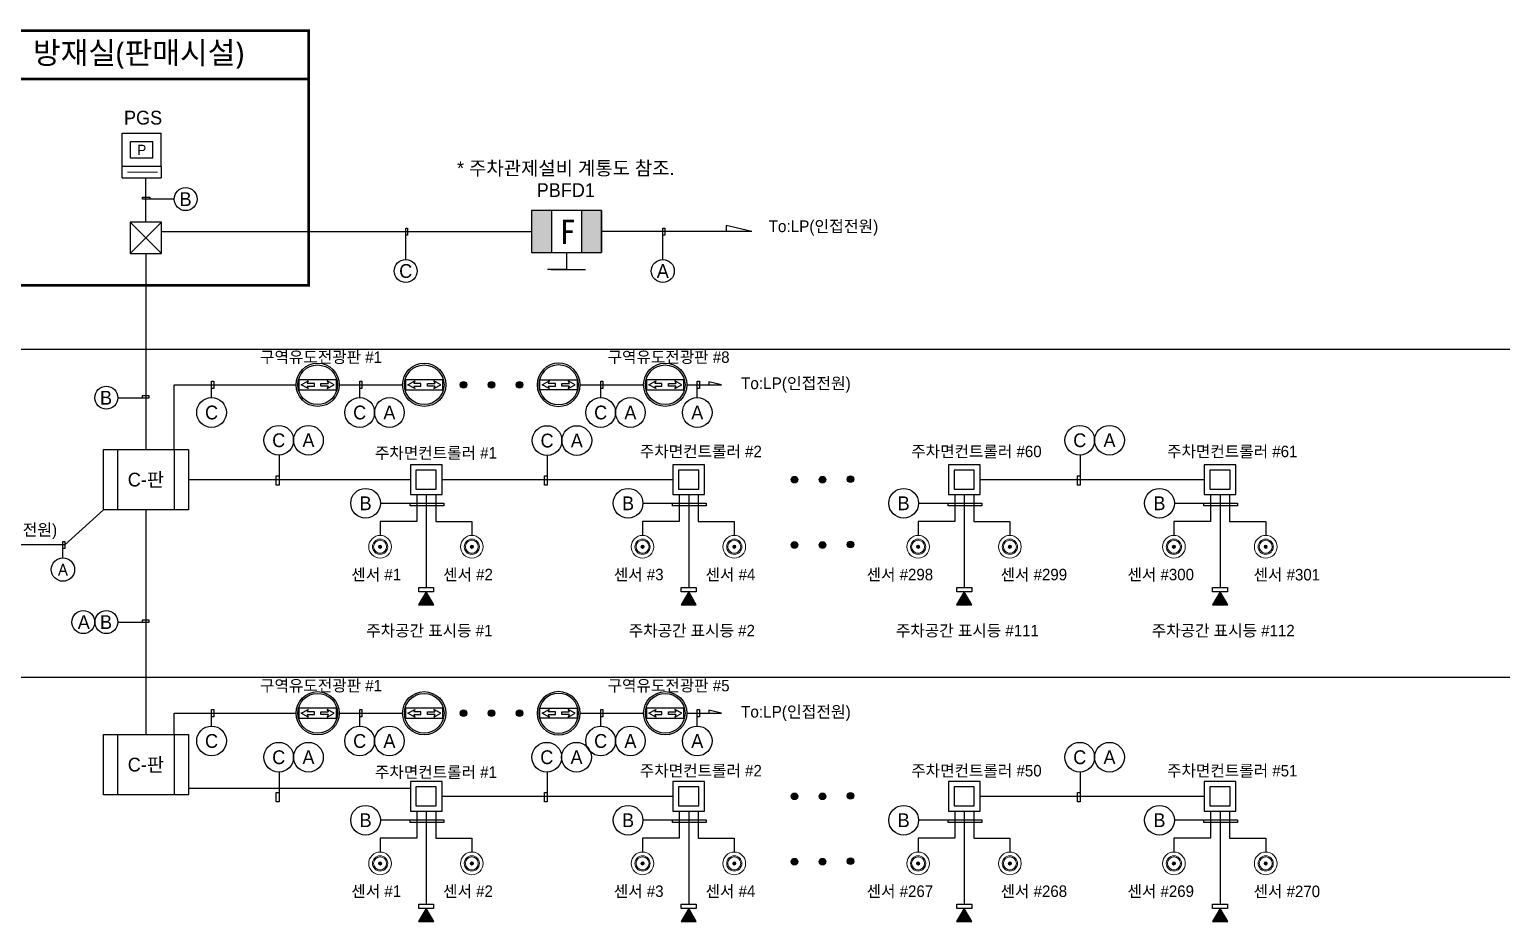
# Model space of a CAD drawing. Header units: millimetres. Extents: x 75184266 to 76346726, y -35850126 to -33679385.
# Drawn here: x 75291288 to 75494247, y -35342757 to -35219740 of the extents above; entities that cross this region are included whole.
import ezdxf
from ezdxf.enums import TextEntityAlignment as Align

# ---------------------------------------------------------------- set-up
doc = ezdxf.new("R2010")
doc.units = ezdxf.units.MM
doc.header["$LTSCALE"] = 50
doc.header["$MEASUREMENT"] = 0
doc.linetypes.add('HIDDEN', pattern=[0.375, 0.25, -0.125])
doc.layers.get('0').update_dxf_attribs({"linetype": 'CONTINUOUS'})
doc.layers.add('1-주차면센서', color=3, linetype='CONTINUOUS', lineweight=15)
for name, color, linetype in [('2-주차안내등', 2, 'CONTINUOUS'), ('3-SIO', 1, 'CONTINUOUS'), ('DK1', 6, 'CONTINUOUS'), ('E-SYM', 2, 'CONTINUOUS'), ('EZ-CABLE SCHEDULE', 4, 'CONTINUOUS'), ('ITS', 6, 'CONTINUOUS'), ('ITS-TXT', 7, 'CONTINUOUS'), ('ITS-장비', 2, 'CONTINUOUS'), ('PARKING', 7, 'CONTINUOUS'), ('RACEWAY', 4, 'HIDDEN'), ('SD주차관제', 7, 'CONTINUOUS'), ('유도관제-센서', 1, 'CONTINUOUS'), ('주차관제', 2, 'CONTINUOUS'), ('주차관제4', 2, 'CONTINUOUS')]:
    doc.layers.add(name, color=color, linetype=linetype)
doc.styles.add('HDA-4', font='')
doc.styles.add('HY중고딕', font='')
doc.styles.add('굴림', font='')
doc.styles.add('도장', font='')
doc.styles.add('돋움', font='', dxfattribs={"width": 0.9})
doc.styles.add('돋움체', font='')
doc.styles.add('울릉도L', font='')
doc.styles.get('HDA-4').set_extended_font_data('Malgun Gothic')
doc.styles.get('HY중고딕').set_extended_font_data('Dotum')
doc.styles.get('굴림').set_extended_font_data('Gulim')
doc.styles.get('도장').set_extended_font_data('Dotum')
doc.styles.get('돋움').set_extended_font_data('Dotum')
doc.styles.get('돋움체').set_extended_font_data('DotumChe')
doc.styles.get('울릉도L').set_extended_font_data('Malgun Gothic')

# ---------------------------------------------------------------- blocks, each defined once
blk = doc.blocks.new('fh52f')
at = {"layer": '2-주차안내등'}
for points in [[(399980, -281538), (399333, -281164), (399333, -281912)], [(399980, -281903), (399980, -281173), (400188, -281173), (400188, -281903)]]:
    blk.add_lwpolyline(points, close=True, dxfattribs=at)
blk.add_solid([(399333, -281912), (399333, -281164), (399980, -281538)], dxfattribs=at)
blk = doc.blocks.new('TIS-주차면센서(확대)')
at = {"layer": '1-주차면센서'}
blk.add_hatch(color=256, dxfattribs=at).paths.add_polyline_path([(43.5, 0, 1), (-43.5, 0, 1)])
h = blk.add_hatch(color=256, dxfattribs=at)
edge = h.paths.add_edge_path()
edge.add_arc((0, 0), 43.5, 0, 360)
for radius in [303.5, 203.5, 173.5, 43.5]:
    blk.add_circle((0, 0), radius, dxfattribs=at)
blk = doc.blocks.new('sdvfr')
at = {"layer": 'DK1'}
for p, q in [((-945351, 1790459), (-944567, 1790896)), ((-944567, 1790022), (-945351, 1790459)), ((-944567, 1790896), (-944674, 1790612)), ((-943860, 1790612), (-944674, 1790612)), ((-944674, 1790306), (-943860, 1790306)), ((-944674, 1790306), (-944567, 1790022)), ((-943860, 1790306), (-943860, 1790612)), ((-943136, 1790306), (-943136, 1790612)), ((-943136, 1790612), (-942322, 1790612)), ((-942322, 1790306), (-943136, 1790306)), ((-941645, 1790459), (-942429, 1790896)), ((-942429, 1790896), (-942322, 1790612)), ((-942429, 1790022), (-941645, 1790459)), ((-942322, 1790306), (-942429, 1790022))]:
    blk.add_line(p, q, dxfattribs=at)
blk.add_lwpolyline([(-941398, 1789894), (-941398, 1791024), (-945598, 1791024), (-945598, 1789894)], close=True, dxfattribs=at)
at = {"layer": 'DK1', "color": 2}
for radius in [2428, 2228]:
    blk.add_circle((-943498, 1790459), radius, dxfattribs=at)

msp = doc.modelspace()

# ---------------------------------------------------------------- hatches: boundary and pattern name
at = {"layer": 'ITS-장비'}
h = msp.add_hatch(color=8, dxfattribs=at)
h.paths.add_polyline_path([(75363252.7, -35244714.9), (75360506.6, -35244714.9), (75360506.6, -35250516.9), (75363252.7, -35250516.9)])
h.paths.add_polyline_path([(75370140.3, -35244714.9), (75367394.2, -35244714.9), (75367394.2, -35250516.9), (75370140.3, -35250516.8)])
at = {"layer": '유도관제-센서'}
for points in [[(75351575.3, -35268736.7, 1), (75350663.3, -35268736.7, 1)], [(75355437.5, -35268736.7, 1), (75354525.5, -35268736.7, 1)], [(75359299.8, -35268736.7, 1), (75358387.8, -35268736.7, 1)], [(75397233.3, -35281821.9, 1), (75396321.3, -35281821.9, 1)], [(75401095.5, -35281821.9, 1), (75400183.5, -35281821.9, 1)], [(75404942.8, -35281743.8, 1), (75404030.7, -35281743.8, 1)], [(75397233.3, -35290830, 1), (75396321.3, -35290830, 1)], [(75401095.5, -35290830, 1), (75400183.5, -35290830, 1)], [(75404942.8, -35290751.9, 1), (75404030.7, -35290751.9, 1)], [(75351575.3, -35314032.6, 1), (75350663.3, -35314032.6, 1)], [(75355437.5, -35314032.6, 1), (75354525.5, -35314032.6, 1)], [(75359299.8, -35314032.6, 1), (75358387.8, -35314032.6, 1)], [(75397233.3, -35325486.9, 1), (75396321.3, -35325486.9, 1)], [(75401095.5, -35325486.9, 1), (75400183.5, -35325486.9, 1)], [(75404942.8, -35325408.9, 1), (75404030.7, -35325408.9, 1)], [(75397233.3, -35334495, 1), (75396321.3, -35334495, 1)], [(75401095.5, -35334495, 1), (75400183.5, -35334495, 1)], [(75404942.8, -35334416.9, 1), (75404030.7, -35334416.9, 1)]]:
    msp.add_hatch(color=2, dxfattribs=at).paths.add_polyline_path(points)

# ---------------------------------------------------------------- linework, layer by layer
at = {"color": 1}
for p, q in [((75343808.8, -35279766.7, 0), (75343808.8, -35283856, 0)), ((75348174.8, -35279766.7, 0), (75343808.8, -35279766.7, 0)), ((75348174.8, -35283856, 0), (75348174.8, -35279766.7, 0)), ((75379992.4, -35279766.7, 0), (75379992.4, -35283856, 0)), ((75384358.3, -35279766.7, 0), (75379992.4, -35279766.7, 0)), ((75384358.3, -35283856, 0), (75384358.3, -35279766.7, 0)), ((75417988, -35279766.7, 0), (75417988, -35283856, 0)), ((75422353.9, -35279766.7, 0), (75417988, -35279766.7, 0)), ((75422353.9, -35283856, 0), (75422353.9, -35279766.7, 0)), ((75453255.7, -35279766.7, 0), (75453255.7, -35283856, 0)), ((75457621.7, -35279766.7, 0), (75453255.7, -35279766.7, 0)), ((75457621.7, -35283856, 0), (75457621.7, -35279766.7, 0)), ((75344581.2, -35280497.4, 0), (75344581.2, -35283114.5, 0)), ((75347375.4, -35280497.4, 0), (75344581.2, -35280497.4, 0)), ((75347375.4, -35283114.5, 0), (75347375.4, -35280497.4, 0)), ((75380764.7, -35280497.4, 0), (75380764.7, -35283114.5, 0)), ((75383558.9, -35280497.4, 0), (75380764.7, -35280497.4, 0)), ((75383558.9, -35283114.5, 0), (75383558.9, -35280497.4, 0)), ((75418760.3, -35280497.4, 0), (75418760.3, -35283114.5, 0)), ((75421554.5, -35280497.4, 0), (75418760.3, -35280497.4, 0)), ((75421554.5, -35283114.5, 0), (75421554.5, -35280497.4, 0)), ((75454028.1, -35280497.4, 0), (75454028.1, -35283114.5, 0)), ((75456822.3, -35280497.4, 0), (75454028.1, -35280497.4, 0)), ((75456822.3, -35283114.5, 0), (75456822.3, -35280497.4, 0)), ((75343808.8, -35283856, 0), (75348174.8, -35283856, 0)), ((75344581.2, -35283114.5, 0), (75347375.4, -35283114.5, 0)), ((75379992.4, -35283856, 0), (75384358.3, -35283856, 0)), ((75380764.7, -35283114.5, 0), (75383558.9, -35283114.5, 0)), ((75417988, -35283856, 0), (75422353.9, -35283856, 0)), ((75418760.3, -35283114.5, 0), (75421554.5, -35283114.5, 0)), ((75453255.7, -35283856, 0), (75457621.7, -35283856, 0)), ((75454028.1, -35283114.5, 0), (75456822.3, -35283114.5, 0)), ((75343808.8, -35323431.7, 0), (75343808.8, -35327521, 0)), ((75348174.8, -35323431.7, 0), (75343808.8, -35323431.7, 0)), ((75344581.2, -35324162.4, 0), (75344581.2, -35326779.6, 0)), ((75347375.4, -35324162.4, 0), (75344581.2, -35324162.4, 0)), ((75347375.4, -35326779.6, 0), (75347375.4, -35324162.4, 0)), ((75348174.8, -35327521, 0), (75348174.8, -35323431.7, 0)), ((75379992.4, -35323431.7, 0), (75379992.4, -35327521, 0)), ((75384358.3, -35323431.7, 0), (75379992.4, -35323431.7, 0)), ((75380764.7, -35324162.4, 0), (75380764.7, -35326779.6, 0)), ((75383558.9, -35324162.4, 0), (75380764.7, -35324162.4, 0)), ((75383558.9, -35326779.6, 0), (75383558.9, -35324162.4, 0)), ((75384358.3, -35327521, 0), (75384358.3, -35323431.7, 0)), ((75417988, -35323431.7, 0), (75417988, -35327521, 0)), ((75422353.9, -35323431.7, 0), (75417988, -35323431.7, 0)), ((75418760.3, -35324162.4, 0), (75418760.3, -35326779.6, 0)), ((75421554.5, -35324162.4, 0), (75418760.3, -35324162.4, 0)), ((75421554.5, -35326779.6, 0), (75421554.5, -35324162.4, 0)), ((75422353.9, -35327521, 0), (75422353.9, -35323431.7, 0)), ((75453255.7, -35323431.7, 0), (75453255.7, -35327521, 0)), ((75457621.7, -35323431.7, 0), (75453255.7, -35323431.7, 0)), ((75454028.1, -35324162.4, 0), (75454028.1, -35326779.6, 0)), ((75456822.3, -35324162.4, 0), (75454028.1, -35324162.4, 0)), ((75456822.3, -35326779.6, 0), (75456822.3, -35324162.4, 0)), ((75457621.7, -35327521, 0), (75457621.7, -35323431.7, 0)), ((75344581.2, -35326779.6, 0), (75347375.4, -35326779.6, 0)), ((75380764.7, -35326779.6, 0), (75383558.9, -35326779.6, 0)), ((75418760.3, -35326779.6, 0), (75421554.5, -35326779.6, 0)), ((75454028.1, -35326779.6, 0), (75456822.3, -35326779.6, 0)), ((75343808.8, -35327521, 0), (75348174.8, -35327521, 0)), ((75379992.4, -35327521, 0), (75384358.3, -35327521, 0)), ((75417988, -35327521, 0), (75422353.9, -35327521, 0)), ((75453255.7, -35327521, 0), (75457621.7, -35327521, 0))]:
    msp.add_line(p, q, dxfattribs=at)
at = {"layer": '3-SIO'}
for p, q in [((75313202.9, -35281811.3), (75343808.8, -35281811.3, 0)), ((75345991.8, -35283856, 0), (75345991.8, -35296689.8, 0)), ((75382175.4, -35283856, 0), (75382175.4, -35296689.8, 0)), ((75420171, -35283856, 0), (75420171, -35296689.8, 0)), ((75455438.7, -35283856, 0), (75455438.7, -35296689.8, 0)), ((75313202.9, -35324380.1), (75343808.8, -35324380.1, 0)), ((75345991.8, -35327521, 0), (75345991.8, -35340354.8, 0)), ((75382175.4, -35327521, 0), (75382175.4, -35340354.8, 0)), ((75420171, -35327521, 0), (75420171, -35340354.8, 0)), ((75455438.7, -35327521, 0), (75455438.7, -35340354.8, 0))]:
    msp.add_line(p, q, dxfattribs=at)
at = {"layer": '3-SIO', "elevation": 0}
for points in [[(75348174.8, -35281811.3), (75379992.4, -35281811.3)], [(75422353.9, -35281811.3), (75453255.7, -35281811.3)], [(75344682.5, -35283856), (75344682.5, -35287569.5), (75339630.9, -35287569.5), (75339630.9, -35289507.9)], [(75347301.1, -35283856), (75347301.1, -35287569.5), (75352282.5, -35287569.5), (75352282.5, -35289507.9)], [(75380866, -35283856), (75380866, -35287569.5), (75375814.4, -35287569.5), (75375814.4, -35289507.9)], [(75383484.7, -35283856), (75383484.7, -35287569.5), (75388466.1, -35287569.5), (75388466.1, -35289507.9)], [(75418861.6, -35283856), (75418861.6, -35287569.5), (75413810, -35287569.5), (75413810, -35289507.9)], [(75421480.3, -35283856), (75421480.3, -35287569.5), (75426461.7, -35287569.5), (75426461.7, -35289507.9)], [(75454129.4, -35283856), (75454129.4, -35287569.5), (75449077.8, -35287569.5), (75449077.8, -35289507.9)], [(75456748, -35283856), (75456748, -35287569.5), (75461729.5, -35287569.5), (75461729.5, -35289507.9)], [(75348174.8, -35325476.4), (75379992.4, -35325476.4)], [(75422353.9, -35325476.4), (75453255.7, -35325476.4)], [(75344682.5, -35327521), (75344682.5, -35331234.5), (75339630.9, -35331234.5), (75339630.9, -35333173)], [(75347301.1, -35327521), (75347301.1, -35331234.5), (75352282.5, -35331234.5), (75352282.5, -35333173)], [(75380866, -35327521), (75380866, -35331234.5), (75375814.4, -35331234.5), (75375814.4, -35333173)], [(75383484.7, -35327521), (75383484.7, -35331234.5), (75388466.1, -35331234.5), (75388466.1, -35333173)], [(75418861.6, -35327521), (75418861.6, -35331234.5), (75413810, -35331234.5), (75413810, -35333173)], [(75421480.3, -35327521), (75421480.3, -35331234.5), (75426461.7, -35331234.5), (75426461.7, -35333173)], [(75454129.4, -35327521), (75454129.4, -35331234.5), (75449077.8, -35331234.5), (75449077.8, -35333173)], [(75456748, -35327521), (75456748, -35331234.5), (75461729.5, -35331234.5), (75461729.5, -35333173)]]:
    msp.add_lwpolyline(points, dxfattribs=at)
at = {"layer": 'E-SYM', "color": 2}
for p, q in [((75301502.1, -35277646.9), (75313202.9, -35277646.9)), ((75301502.1, -35285975.7), (75301502.1, -35277646.9)), ((75303450.4, -35277646.9), (75303450.4, -35285975.7)), ((75311254.6, -35277646.9), (75311254.6, -35285975.7)), ((75313202.9, -35277646.9), (75313202.9, -35285975.7)), ((75313202.9, -35285975.7), (75301502.1, -35285975.7)), ((75301502.1, -35316950.4), (75313202.9, -35316950.4)), ((75301502.1, -35325279.2), (75301502.1, -35316950.4)), ((75303450.4, -35316950.4), (75303450.4, -35325279.2)), ((75311254.6, -35316950.4), (75311254.6, -35325279.2)), ((75313202.9, -35316950.4), (75313202.9, -35325279.2)), ((75313202.9, -35325279.2), (75301502.1, -35325279.2))]:
    msp.add_line(p, q, dxfattribs=at)
at = {"layer": 'EZ-CABLE SCHEDULE'}
for p, q in [((75307352.5, -35246322.2), (75307352.5, -35240192.8)), ((75309510.2, -35247615.9), (75360506.6, -35247615.9)), ((75390866.9, -35247615.9), (75370140.4, -35247615.9)), ((75390866.9, -35247615.9), (75387355.4, -35246779.7, 100610.1)), ((75387355.4, -35246779.7, 100610.1), (75387355.4, -35247615.9)), ((75307352.5, -35250637.7), (75307352.5, -35277646.9)), ((75311254.6, -35277646.9), (75311254.6, -35268736.7)), ((75311254.6, -35268736.7), (75328042.4, -35268736.7)), ((75334002, -35268736.7), (75342735.7, -35268736.7)), ((75367227.3, -35268736.7), (75375961.1, -35268736.7)), ((75301502.1, -35285975.7), (75296169.7, -35290831.1)), ((75307352.5, -35285975.7), (75307352.5, -35316950.4)), ((75296169.7, -35290831.1), (75278824.6, -35290831.1)), ((75311254.6, -35316950.4), (75311254.6, -35314032.6)), ((75311254.6, -35314032.6), (75328042.4, -35314032.6)), ((75334002, -35314032.6), (75342735.7, -35314032.6)), ((75367227.3, -35314032.6), (75375961.1, -35314032.6))]:
    msp.add_line(p, q, dxfattribs=at)
at = {"layer": 'ITS', "color": 6, "const_width": 365.2, "elevation": 0}
for points in [[(75329792.7, -35226574.6), (75284264.7, -35226574.6), (75284264.7, -35219922.3), (75329792.7, -35219922.3)], [(75284264.7, -35226574.6), (75329792.7, -35226574.6), (75329792.7, -35255006.8), (75284264.7, -35255006.8)]]:
    msp.add_lwpolyline(points, close=True, dxfattribs=at)
at = {"layer": 'ITS', "color": 1, "elevation": 0}
for points in [[(75311232, -35243138.8), (75306890.5, -35243138.8), (75306890.5, -35242881.8), (75307875.1, -35242881.8), (75307875.1, -35243138.8)], [(75343163.8, -35251465.1), (75343163.8, -35247123.7), (75343420.8, -35247123.7), (75343420.8, -35248108.2), (75343163.8, -35248108.2)], [(75378609.9, -35251465.1), (75378609.9, -35247123.7), (75378866.9, -35247123.7), (75378866.9, -35248108.2), (75378609.9, -35248108.2)], [(75303472.9, -35270524.8), (75307814.4, -35270524.8), (75307814.4, -35270267.8), (75306829.9, -35270267.8), (75306829.9, -35270524.8)], [(75303472.9, -35301463), (75307814.4, -35301463), (75307814.4, -35301206.1), (75306829.9, -35301206.1), (75306829.9, -35301463)]]:
    msp.add_lwpolyline(points, dxfattribs=at)
at = {"layer": 'ITS', "color": 1}
for centre in [(75312816.9, -35243138.8), (75343163.8, -35253050, 0), (75378609.9, -35253050, 0), (75301888, -35270524.8), (75298718.3, -35301463), (75301888, -35301463)]:
    msp.add_circle(centre, 1584.9, dxfattribs=at)
at = {"layer": 'ITS-장비'}
for p, q in [((75370140.3, -35244714.9), (75360506.6, -35244714.9)), ((75370140.3, -35244714.9), (75360506.6, -35244714.9)), ((75360506.6, -35244714.9), (75360506.6, -35250516.9)), ((75360506.6, -35244714.9), (75360506.6, -35250516.9)), ((75370140.3, -35244714.9), (75370140.3, -35250516.8)), ((75370140.3, -35244714.9), (75370140.3, -35250516.8)), ((75370140.3, -35244714.9), (75370140.3, -35250516.8)), ((75370140.3, -35250516.8), (75370140.3, -35244714.9)), ((75370140.3, -35244714.9), (75370140.3, -35250516.8)), ((75370140.3, -35244714.9), (75370140.3, -35250516.8)), ((75370140.3, -35244714.9), (75370140.3, -35250516.8)), ((75370140.3, -35250516.8), (75370140.3, -35244714.9)), ((75360506.6, -35250516.9), (75370140.3, -35250516.8)), ((75360506.6, -35250516.9), (75370140.3, -35250516.8)), ((75365323.5, -35250932.8), (75365323.5, -35252849.9)), ((75363212.4, -35252849.9), (75367434.5, -35252849.9))]:
    msp.add_line(p, q, dxfattribs=at)
at = {"layer": 'ITS-장비', "ltscale": 2}
for p, q in [((75363252.7, -35244714.9), (75363252.7, -35250516.9)), ((75367394.2, -35244714.9), (75367394.2, -35250516.9))]:
    msp.add_line(p, q, dxfattribs=at)
at = {"layer": 'ITS-장비', "linetype": 'ByBlock'}
for p, q in [((75365323.5, -35250516.9), (75365323.5, -35252849.9)), ((75365323.5, -35250516.9), (75365323.5, -35252849.9)), ((75365323.5, -35252849.9), (75362708.3, -35252849.9)), ((75365323.5, -35252849.9), (75362708.3, -35252849.9)), ((75365323.5, -35252849.9), (75367938.6, -35252849.9)), ((75365323.5, -35252849.9), (75367938.6, -35252849.9))]:
    msp.add_line(p, q, dxfattribs=at)
at = {"layer": 'PARKING', "color": 1}
for p, q in [((75316395.6, -35270510.7), (75316395.6, -35268239.7)), ((75316395.6, -35268239.7), (75316688.7, -35268239.7)), ((75316688.7, -35268239.7), (75316688.7, -35269233.7)), ((75336817.2, -35270510.7), (75336817.2, -35268239.7)), ((75336817.2, -35268239.7), (75337110.3, -35268239.7)), ((75337110.3, -35268239.7), (75337110.3, -35269233.7)), ((75370042.6, -35270510.7), (75370042.6, -35268239.7)), ((75370042.6, -35268239.7), (75370335.7, -35268239.7)), ((75370335.7, -35268239.7), (75370335.7, -35269233.7)), ((75383357.9, -35270510.7), (75383357.9, -35268239.7)), ((75383357.9, -35268239.7), (75383651, -35268239.7)), ((75383651, -35268239.7), (75383651, -35269233.7)), ((75316688.7, -35269233.7), (75316394, -35269233.7)), ((75337110.3, -35269233.7), (75336815.6, -35269233.7)), ((75370335.7, -35269233.7), (75370041, -35269233.7)), ((75383651, -35269233.7), (75383356.3, -35269233.7)), ((75325696.6, -35278479.9), (75325696.6, -35282570.7)), ((75362653, -35278479.9, 0), (75362653, -35282570.7, 0)), ((75436132.8, -35278479.9, 0), (75436132.8, -35282570.7, 0)), ((75325324, -35282570.7), (75325324, -35281306.9)), ((75325324, -35281306.9), (75325698.6, -35281306.9)), ((75362280.3, -35282570.7, 0), (75362280.3, -35281306.9, 0)), ((75362280.3, -35281306.9, 0), (75362655, -35281306.9, 0)), ((75435760.2, -35282570.7, 0), (75435760.2, -35281306.9, 0)), ((75435760.2, -35281306.9, 0), (75436134.8, -35281306.9, 0)), ((75325696.6, -35282570.7), (75325324, -35282570.7)), ((75362653, -35282570.7, 0), (75362280.3, -35282570.7, 0)), ((75436132.8, -35282570.7, 0), (75435760.2, -35282570.7, 0)), ((75339686.9, -35285078.8, 0), (75348417.4, -35285078.8, 0)), ((75343767.4, -35285451.5, 0), (75343767.4, -35285076.8, 0)), ((75348417.4, -35285451.5, 0), (75343767.4, -35285451.5, 0)), ((75348417.4, -35285078.8, 0), (75348417.4, -35285451.5, 0)), ((75375870.4, -35285078.8, 0), (75384600.9, -35285078.8, 0)), ((75379950.9, -35285451.5, 0), (75379950.9, -35285076.8, 0)), ((75384600.9, -35285451.5, 0), (75379950.9, -35285451.5, 0)), ((75384600.9, -35285078.8, 0), (75384600.9, -35285451.5, 0)), ((75413866, -35285078.8, 0), (75422596.5, -35285078.8, 0)), ((75417946.5, -35285451.5, 0), (75417946.5, -35285076.8, 0)), ((75422596.5, -35285451.5, 0), (75417946.5, -35285451.5, 0)), ((75422596.5, -35285078.8, 0), (75422596.5, -35285451.5, 0)), ((75449133.8, -35285078.8, 0), (75457864.3, -35285078.8, 0)), ((75453214.3, -35285451.5, 0), (75453214.3, -35285076.8, 0)), ((75457864.3, -35285451.5, 0), (75453214.3, -35285451.5, 0)), ((75457864.3, -35285078.8, 0), (75457864.3, -35285451.5, 0)), ((75295876.6, -35292605.1), (75295876.6, -35290334)), ((75295876.6, -35290334), (75296169.7, -35290334)), ((75296169.7, -35290334), (75296169.7, -35291328.1)), ((75296169.7, -35291328.1), (75295875, -35291328.1)), ((75316688.7, -35314529.7), (75316394, -35314529.7)), ((75316395.6, -35315806.6), (75316395.6, -35313535.6)), ((75316395.6, -35313535.6), (75316688.7, -35313535.6)), ((75316688.7, -35313535.6), (75316688.7, -35314529.7)), ((75337110.3, -35314529.7), (75336815.6, -35314529.7)), ((75336817.2, -35315806.6), (75336817.2, -35313535.6)), ((75336817.2, -35313535.6), (75337110.3, -35313535.6)), ((75337110.3, -35313535.6), (75337110.3, -35314529.7)), ((75370335.7, -35314529.7), (75370041, -35314529.7)), ((75370042.6, -35315806.6), (75370042.6, -35313535.6)), ((75370042.6, -35313535.6), (75370335.7, -35313535.6)), ((75370335.7, -35313535.6), (75370335.7, -35314529.7)), ((75383651, -35314529.7), (75383356.3, -35314529.7)), ((75383357.9, -35315806.6), (75383357.9, -35313535.6)), ((75383357.9, -35313535.6), (75383651, -35313535.6)), ((75383651, -35313535.6), (75383651, -35314529.7)), ((75325696.6, -35322144.9), (75325696.6, -35326235.7)), ((75362653, -35322144.9, 0), (75362653, -35326235.7, 0)), ((75436132.8, -35322144.9, 0), (75436132.8, -35326235.7, 0)), ((75325324, -35326235.7), (75325324, -35324972)), ((75325324, -35324972), (75325698.6, -35324972)), ((75362280.3, -35326235.7, 0), (75362280.3, -35324972, 0)), ((75362280.3, -35324972, 0), (75362655, -35324972, 0)), ((75435760.2, -35326235.7, 0), (75435760.2, -35324972, 0)), ((75435760.2, -35324972, 0), (75436134.8, -35324972, 0)), ((75325696.6, -35326235.7), (75325324, -35326235.7)), ((75362653, -35326235.7, 0), (75362280.3, -35326235.7, 0)), ((75436132.8, -35326235.7, 0), (75435760.2, -35326235.7, 0)), ((75339686.9, -35328743.8, 0), (75348417.4, -35328743.8, 0)), ((75343767.4, -35329116.5, 0), (75343767.4, -35328741.8, 0)), ((75348417.4, -35329116.5, 0), (75343767.4, -35329116.5, 0)), ((75348417.4, -35328743.8, 0), (75348417.4, -35329116.5, 0)), ((75375870.4, -35328743.8, 0), (75384600.9, -35328743.8, 0)), ((75379950.9, -35329116.5, 0), (75379950.9, -35328741.8, 0)), ((75384600.9, -35329116.5, 0), (75379950.9, -35329116.5, 0)), ((75384600.9, -35328743.8, 0), (75384600.9, -35329116.5, 0)), ((75413866, -35328743.8, 0), (75422596.5, -35328743.8, 0)), ((75417946.5, -35329116.5, 0), (75417946.5, -35328741.8, 0)), ((75422596.5, -35329116.5, 0), (75417946.5, -35329116.5, 0)), ((75422596.5, -35328743.8, 0), (75422596.5, -35329116.5, 0)), ((75449133.8, -35328743.8, 0), (75457864.3, -35328743.8, 0)), ((75453214.3, -35329116.5, 0), (75453214.3, -35328741.8, 0)), ((75457864.3, -35329116.5, 0), (75453214.3, -35329116.5, 0)), ((75457864.3, -35328743.8, 0), (75457864.3, -35329116.5, 0))]:
    msp.add_line(p, q, dxfattribs=at)
for centre, radius in [((75316395.6, -35272560.3), 2049.6), ((75336817.2, -35272560.3), 2049.6), ((75340916.3, -35272560.3), 2049.6), ((75370042.6, -35272560.3), 2049.6), ((75374141.7, -35272560.3), 2049.6), ((75383357.9, -35272560.3), 2049.6), ((75325656.8, -35276390.1), 2049.6), ((75329755.9, -35276390.1), 2049.6), ((75362653, -35276430.4, 0), 2049.6), ((75366752.1, -35276430.4, 0), 2049.6), ((75436093, -35276390.1, 0), 2049.6), ((75440192.1, -35276390.1, 0), 2049.6), ((75337637.3, -35285078.8, 0), 2049.6), ((75373820.9, -35285078.8, 0), 2049.6), ((75411816.5, -35285078.8, 0), 2049.6), ((75447084.2, -35285078.8, 0), 2049.6), ((75295908.1, -35294217.4), 1612.2), ((75316395.6, -35317856.2), 2049.6), ((75336817.2, -35317856.2), 2049.6), ((75340916.3, -35317856.2), 2049.6), ((75370042.6, -35317856.2), 2049.6), ((75374141.7, -35317856.2), 2049.6), ((75383357.9, -35317856.2), 2049.6), ((75325656.6, -35320095.2), 2049.6), ((75329755.7, -35320095.2), 2049.6), ((75362612.9, -35320095.2, 0), 2049.6), ((75366712.1, -35320095.2, 0), 2049.6), ((75436092.8, -35320095.2, 0), 2049.6), ((75440191.9, -35320095.2, 0), 2049.6), ((75337637.1, -35328783.9, 0), 2049.6), ((75373820.7, -35328783.9, 0), 2049.6), ((75411816.3, -35328783.9, 0), 2049.6), ((75447084, -35328783.9, 0), 2049.6)]:
    msp.add_circle(centre, radius, dxfattribs=at)
at = {"layer": 'SD주차관제', "color": 2}
for p, q in [((75304086.9, -35240192.8), (75304086.9, -35234045.7)), ((75305239.4, -35235198.3), (75308312.9, -35235198.3)), ((75305239.4, -35237503.4), (75305239.4, -35235198.3)), ((75308312.9, -35237503.4), (75308312.9, -35235198.3)), ((75309465.5, -35238656), (75309465.5, -35234045.7)), ((75308312.9, -35237503.4), (75305239.4, -35237503.4)), ((75309465.5, -35238656), (75309465.5, -35240192.8))]:
    msp.add_line(p, q, dxfattribs=at)
at = {"layer": 'SD주차관제'}
for p, q in [((75309510.2, -35250637.7), (75305194.7, -35246322.2)), ((75305194.7, -35250637.7), (75309510.2, -35246322.2)), ((75309510.2, -35246322.2), (75305194.7, -35246322.2)), ((75305194.7, -35246322.2), (75305194.7, -35250637.7)), ((75309510.2, -35250637.7), (75309510.2, -35246322.2)), ((75305194.7, -35250637.7), (75309510.2, -35250637.7))]:
    msp.add_line(p, q, dxfattribs=at)
at = {"layer": 'SD주차관제', "color": 2, "elevation": 0}
for points in [[(75304086.9, -35234045.7), (75305239.4, -35234045.7), (75309465.5, -35234045.7)], [(75309465.5, -35238656), (75305239.4, -35238656), (75304086.9, -35238656)], [(75304086.9, -35240192.8), (75305239.4, -35240192.8), (75309465.5, -35240192.8)]]:
    msp.add_lwpolyline(points, dxfattribs=at)
at = {"layer": 'SD주차관제', "color": 2, "const_width": 153.7, "elevation": 0}
msp.add_lwpolyline([(75308944.6, -35239424.4), (75304781.3, -35239424.4)], dxfattribs=at)
at = {"layer": '유도관제-센서', "color": 2}
for centre in [(75351119.3, -35268736.7), (75354981.5, -35268736.7), (75358843.8, -35268736.7), (75396777.3, -35281821.9, 0), (75400639.5, -35281821.9, 0), (75404486.7, -35281743.8, 0), (75396777.3, -35290830, 0), (75400639.5, -35290830, 0), (75404486.7, -35290751.9, 0), (75351119.3, -35314032.6), (75354981.5, -35314032.6), (75358843.8, -35314032.6), (75396777.3, -35325486.9, 0), (75400639.5, -35325486.9, 0), (75404486.7, -35325408.9, 0), (75396777.3, -35334495, 0), (75400639.5, -35334495, 0), (75404486.7, -35334416.9, 0)]:
    msp.add_circle(centre, 456, dxfattribs=at)
at = {"layer": '주차관제'}
for p, q in [((75381920.6, -35268736.7), (75386697, -35268736.7)), ((75386697, -35268736.7), (75384941.3, -35268318.6, 50305.1)), ((75384941.3, -35268318.6, 50305.1), (75384941.3, -35268736.7)), ((75381920.6, -35314032.6), (75386697, -35314032.6)), ((75386697, -35314032.6), (75384941.3, -35313614.5, 50305.1)), ((75384941.3, -35313614.5, 50305.1), (75384941.3, -35314032.6))]:
    msp.add_line(p, q, dxfattribs=at)
at = {"layer": '주차관제4', "color": 8}
for p, q in [((75273869.2, -35263823.3, 0), (75586873.9, -35263823.3, 0)), ((75273869.2, -35309033.6, 0), (75586873.9, -35309033.6, 0))]:
    msp.add_line(p, q, dxfattribs=at)

# ---------------------------------------------------------------- block references
at = {"layer": '1-주차면센서', "xscale": 5.148350151255727, "yscale": 5.148350151255727, "zscale": 5.148350151255727}
for p in [(75339630.9, -35291070.5, 0), (75352282.5, -35291070.5, 0), (75375814.4, -35291070.5, 0), (75388466.1, -35291070.5, 0), (75413810, -35291070.5, 0), (75426461.7, -35291070.5, 0), (75449077.8, -35291070.5, 0), (75461729.5, -35291070.5, 0), (75339630.9, -35334735.5, 0), (75352282.5, -35334735.5, 0), (75375814.4, -35334735.5, 0), (75388466.1, -35334735.5, 0), (75413810, -35334735.5, 0), (75426461.7, -35334735.5, 0), (75449077.8, -35334735.5, 0), (75461729.5, -35334735.5, 0)]:
    msp.add_blockref('TIS-주차면센서(확대)', p, dxfattribs=at)
at = {"layer": '2-주차안내등', "xscale": 2.80819099675864, "yscale": 2.80819099675864, "zscale": 2.80819099675864, "rotation": 90}
for p in [(74555379.9, -36420494.8, 0), (74591563.4, -36420494.8, 0), (74629559, -36420494.8, 0), (74664826.8, -36420494.8, 0), (74555379.9, -36464159.8, 0), (74591563.4, -36464159.8, 0), (74629559, -36464159.8, 0), (74664826.8, -36464159.8, 0)]:
    msp.add_blockref('fh52f', p, dxfattribs=at)
at = {"layer": 'RACEWAY'}
for p, xscale, yscale, zscale in [((76488889.1, -37465999.8), 1.227206621319056, 1.227206621319056, 1.227206621319056), ((76503582.4, -37465999.8), 1.227206621319056, 1.227206621319056, 1.227206621319056), ((74206380.6, -37465999.8), -1.227206621319056, 1.227206613868475, 1.227206615724038), ((76536807.8, -37465999.8), 1.227206621319056, 1.227206621319056, 1.227206621319056), ((76488889.1, -37511295.7), 1.227206621319056, 1.227206621319056, 1.227206621319056), ((76503582.4, -37511295.7), 1.227206621319056, 1.227206621319056, 1.227206621319056), ((74206380.6, -37511295.7), -1.227206621319056, 1.227206613868475, 1.227206615724038), ((76536807.8, -37511295.7), 1.227206621319056, 1.227206621319056, 1.227206621319056)]:
    msp.add_blockref('sdvfr', p, dxfattribs=dict(at, xscale=xscale, yscale=yscale, zscale=zscale))

# ---------------------------------------------------------------- texts
at = {"layer": 'ITS', "color": 0, "style": '도장'}
for s, height, p in [('PGS', 1901.86, (75306954.2, -35231903.9)), ('* 주차관제설비 계통도 참조.', 1901.857, (75365232.1, -35238870.3)), ('PBFD1', 1901.86, (75365232.1, -35241895.3)), ('B', 1901.9, (75312816.9, -35243138.8)), ('C', 1901.9, (75343163.8, -35253050, 0)), ('A', 1901.9, (75378609.9, -35253050, 0)), ('B', 1901.9, (75301846.7, -35270524.8)), ('C', 1901.9, (75316395.6, -35272560.3)), ('C', 1901.9, (75336817.2, -35272560.3)), ('A', 1901.9, (75340916.3, -35272560.3)), ('C', 1901.9, (75370042.6, -35272560.3)), ('A', 1901.9, (75374141.7, -35272560.3)), ('A', 1901.9, (75383357.9, -35272560.3)), ('C', 1901.9, (75325656.8, -35276390.1)), ('A', 1901.9, (75329755.9, -35276390.1)), ('C', 1901.9, (75362653, -35276430.4, 0)), ('A', 1901.9, (75366752.1, -35276430.4, 0)), ('C', 1901.9, (75436093, -35276390.1, 0)), ('A', 1901.9, (75440192.1, -35276390.1, 0)), ('C-판', 1901.86, (75307352.5, -35281811.3)), ('B', 1901.9, (75337637.3, -35285078.8, 0)), ('B', 1901.9, (75373820.9, -35285078.8, 0)), ('B', 1901.9, (75411816.5, -35285078.8, 0)), ('B', 1901.9, (75447084.2, -35285078.8, 0)), ('A', 1901.9, (75298777.6, -35301463)), ('B', 1901.9, (75301846.7, -35301463)), ('C', 1901.9, (75316395.6, -35317856.2)), ('C', 1901.9, (75336817.2, -35317856.2)), ('A', 1901.9, (75340916.3, -35317856.2)), ('C', 1901.9, (75370042.6, -35317856.2)), ('A', 1901.9, (75374141.7, -35317856.2)), ('A', 1901.9, (75383357.9, -35317856.2)), ('C-판', 1901.86, (75307352.5, -35321114.8)), ('C', 1901.9, (75325656.6, -35320095.2)), ('A', 1901.9, (75329755.7, -35320095.2)), ('C', 1901.9, (75362612.9, -35320095.2, 0)), ('A', 1901.9, (75366712.1, -35320095.2, 0)), ('C', 1901.9, (75436092.8, -35320095.2, 0)), ('A', 1901.9, (75440191.9, -35320095.2, 0)), ('B', 1901.9, (75337637.1, -35328783.9, 0)), ('B', 1901.9, (75373820.7, -35328783.9, 0)), ('B', 1901.9, (75411816.3, -35328783.9, 0)), ('B', 1901.9, (75447084, -35328783.9, 0))]:
    msp.add_text(s, height=height, dxfattribs=at).set_placement(p, align=Align.MIDDLE_CENTER)
at = {"layer": 'ITS-TXT', "color": 0, "style": '울릉도L'}
msp.add_text('방재실(판매시설)', height=3042.97, dxfattribs=at).set_placement((75291767.9, -35224479.4, 0))
at = {"layer": 'ITS-장비', "style": '돋움체'}
msp.add_text('F', height=3370.8, rotation=0.000354, dxfattribs=at).set_placement((75364401.2, -35249320.8, -5148.4))
at = {"layer": 'PARKING', "color": 3, "style": 'HY중고딕'}
for p in [(75400755.1, -35247017.2, 376), (75396955.6, -35268668.9, 376), (75287540.5, -35288873.8, 376), (75396955.6, -35313964.8, 376)]:
    msp.add_text('To:LP(인접전원)', height=1612.221, dxfattribs=at).set_placement(p, align=Align.MIDDLE)
at = {"layer": 'PARKING', "color": 4, "style": '굴림'}
for s, p in [('구역유도전광판 #1', (75331486.7, -35264923.1, 0)), ('구역유도전광판 #8', (75379405.4, -35264923.1, 0)), ('주차면컨트롤러 #1', (75347332, -35278134.2, 0)), ('주차면컨트롤러 #2', (75383852.7, -35277930.6, 0)), ('주차면컨트롤러 #60', (75421848.3, -35277930.6, 0)), ('주차면컨트롤러 #61', (75457116, -35277930.6, 0)), ('센서 #1', (75339097.7, -35294904.4, 0)), ('센서 #2', (75351749.4, -35294904.4, 0)), ('센서 #3', (75375281.3, -35294904.4, 0)), ('센서 #4', (75387932.9, -35294904.4, 0)), ('센서 #298', (75411292.4, -35294904.4, 0)), ('센서 #299', (75429760.2, -35294904.4, 0)), ('센서 #300', (75447253.6, -35294904.4, 0)), ('센서 #301', (75464638.7, -35294926.2, 0)), ('주차공간 표시등 #1', (75346427.9, -35302633.7, 0)), ('주차공간 표시등 #2', (75382611.4, -35302633.7, 0)), ('주차공간 표시등 #111', (75420607, -35302633.7, 0)), ('주차공간 표시등 #112', (75455874.8, -35302633.7, 0)), ('구역유도전광판 #1', (75331486.7, -35310219, 0)), ('구역유도전광판 #5', (75379405.4, -35310219, 0)), ('주차면컨트롤러 #2', (75383852.7, -35321952, 0)), ('주차면컨트롤러 #50', (75421848.3, -35321952, 0)), ('주차면컨트롤러 #51', (75457116, -35321952, 0)), ('주차면컨트롤러 #1', (75347332, -35322155.6, 0)), ('센서 #1', (75339097.7, -35338569.4, 0)), ('센서 #2', (75351749.4, -35338569.4, 0)), ('센서 #3', (75375281.3, -35338569.4, 0)), ('센서 #4', (75387932.9, -35338569.4, 0)), ('센서 #267', (75411292.4, -35338569.4, 0)), ('센서 #268', (75429760.2, -35338569.4, 0)), ('센서 #269', (75447253.6, -35338569.4, 0)), ('센서 #270', (75464638.7, -35338591.3, 0))]:
    msp.add_text(s, height=1586.31, dxfattribs=at).set_placement(p, align=Align.MIDDLE_CENTER)
at = {"layer": 'SD주차관제', "color": 2, "style": '돋움'}
msp.add_text('P', height=1425.6, rotation=0.000002, dxfattribs=at).set_placement((75306776.2, -35236350.9), align=Align.MIDDLE_CENTER)
at = {"layer": 'SD주차관제', "color": 0, "style": 'HDA-4'}
msp.add_text('A', height=1657.1, dxfattribs=at).set_placement((75295908.1, -35294217.4), align=Align.MIDDLE)

doc.saveas('drawing.dxf')
